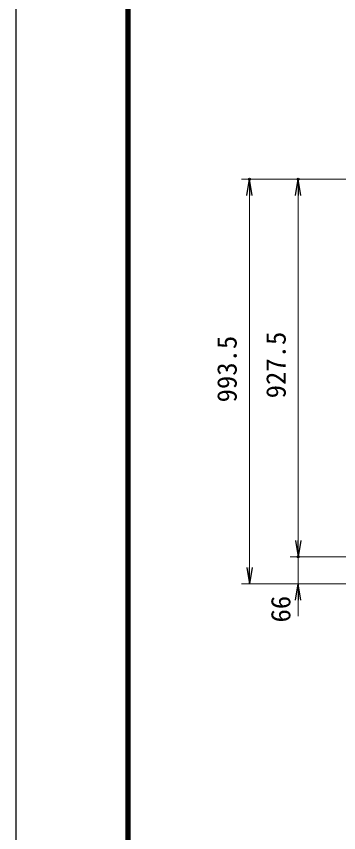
# Model space of a CAD drawing. Units: millimetres, scale not verified. Extents: x -4199 to 4201, y -2969 to 2971.
# Drawn here: x -4199 to -3407, y -792 to 1212 of the extents above; entities that cross this region are included whole.
import ezdxf
from ezdxf.enums import TextEntityAlignment as Align

# ---------------------------------------------------------------- set-up
doc = ezdxf.new("R2010")
doc.units = ezdxf.units.MM
doc.header["$LTSCALE"] = 10
doc.header["$PDMODE"] = 32
doc.header["$PDSIZE"] = 5
doc.layers.add('0-3_D-STR-DIM', color=7, linetype='Continuous', lineweight=13)
doc.layers.add('0-C_D-TTL', color=2, linetype='Continuous', lineweight=25)
doc.layers.add('0-4_0', color=7, linetype='Continuous')
doc.layers.add('0-5_Defpoints', color=8, linetype='Continuous')
doc.styles.add('ＭＳ ゴシック', font='')
doc.styles.get('ＭＳ ゴシック').set_extended_font_data('MS Gothic')

# ---------------------------------------------------------------- blocks, each defined once
blk = doc.blocks.new('_Open')
at = {"layer": '0-4_0'}
blk.add_line((-10, 1.667), (0, 0), dxfattribs=at)
blk.add_lwpolyline([(-10, -1.667), (0, 0), (-10, 0)], dxfattribs=at)

msp = doc.modelspace()

# ---------------------------------------------------------------- linework, layer by layer
at = {"layer": '0-3_D-STR-DIM'}
for p, q in [((-2786.96, 812.75), (-3645.92, 812.75)), ((-2786.96, 812.75), (-3525.92, 812.75)), ((-3625.92, -140.76), (-3625.92, 772.75)), ((-3505.92, -74.75), (-3505.92, 772.75)), ((-3505.92, -74.75), (-3505.92, -34.75)), ((-2786.96, -114.75), (-3525.92, -114.75)), ((-2786.96, -114.75), (-3525.92, -114.75)), ((-3505.92, -180.76), (-3505.92, -114.75)), ((-3122.49, -180.76), (-3645.92, -180.76)), ((-3122.49, -180.76), (-3525.92, -180.76)), ((-3505.92, -220.76), (-3505.92, -260.76))]:
    msp.add_line(p, q, dxfattribs=at)
at = {"layer": '0-5_Defpoints'}
for p in [(-3625.92, 812.75), (-3505.92, 812.75), (-3505.92, -114.75)]:
    msp.add_point(p, dxfattribs=at)
at = {"layer": '0-C_D-TTL'}
for points in [[(-4199.32, 2970.57), (4200.68, 2970.57), (4200.68, -2969.43), (-4199.32, -2969.43)], [(-3929.32, 2750.57), (3930.68, 2750.57), (3930.68, -2749.43), (-3929.32, -2749.43)], [(-3926.82, 2748.07), (3928.18, 2748.07), (3928.18, -2746.93), (-3926.82, -2746.93)], [(-3924.32, 2745.57), (3925.68, 2745.57), (3925.68, -2744.43), (-3924.32, -2744.43)], [(-3921.82, 2743.07), (3923.18, 2743.07), (3923.18, -2741.93), (-3921.82, -2741.93)], [(-3919.32, 2740.57), (3920.68, 2740.57), (3920.68, -2739.43), (-3919.32, -2739.43)]]:
    msp.add_lwpolyline(points, close=True, dxfattribs=at)

# ---------------------------------------------------------------- block references
at = {"layer": '0-3_D-STR-DIM', "xscale": 4, "yscale": 4}
for p, rotation in [((-3625.92, 812.75), 90), ((-3505.92, 812.75), 90), ((-3505.92, -114.75), 270), ((-3505.92, -114.75), 270), ((-3625.92, -180.76), 270), ((-3505.92, -180.76), 90)]:
    msp.add_blockref('_Open', p, dxfattribs=dict(at, rotation=rotation))

# ---------------------------------------------------------------- texts
at = {"layer": '0-3_D-STR-DIM', "style": 'ＭＳ ゴシック'}
for s, p in [('993.5', (-3642.94, 264.52)), ('927.5', (-3522.39, 274.52)), ('66', (-3510.74, -275.87))]:
    msp.add_text(s, height=48.09, rotation=90, dxfattribs=at).set_placement(p, align=Align.BOTTOM_LEFT)

doc.saveas('drawing.dxf')
